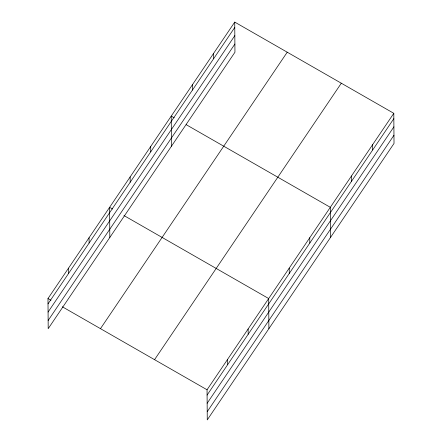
<?xml version="1.0" encoding="UTF-8"?>
<svg xmlns="http://www.w3.org/2000/svg" width="442" height="442" viewBox="0 0 442 442"><rect width="100%" height="100%" fill="white"/><g stroke="black" fill="none" stroke-linecap="round" stroke-linejoin="round"><path stroke-width="0.66" d="M234.741 22.1L234.951 52.222L48.195 328.682L47.979 298.554L234.741 22.1L393.805 113.318L394.021 143.446L207.259 419.9L207.049 389.778L393.805 113.318M48.018 303.875L234.774 27.421M48.079 312.063L234.835 35.603M48.134 320.494L234.89 44.04M100.472 328.66L287.234 52.2M154.556 359.672L341.312 83.218M207.088 395.093L393.844 118.638M207.143 403.281L393.905 126.826M207.204 411.712L393.96 135.258M174.225 117.804L171.242 116.097L171.452 146.219M186.154 124.65L330.312 207.315L330.522 237.437M112.594 209.033L109.61 207.326L109.82 237.448M123.926 215.536L268.681 298.543L268.891 328.671M47.979 298.554L50.963 300.267M62.3 306.765L207.049 389.778M372.645 144.65L372.678 149.971M351.478 175.982L351.512 181.303M309.765 237.724L309.803 243.045M289.223 268.134L289.261 273.454M248.139 328.953L248.172 334.274M227.597 359.368L227.63 364.683M213.574 53.432L213.608 58.753M192.408 84.765L192.447 90.085M150.7 146.506L150.733 151.827M130.152 176.916L130.191 182.237M89.069 237.735L89.107 243.056M68.527 268.145L68.56 273.465"/></g></svg>
